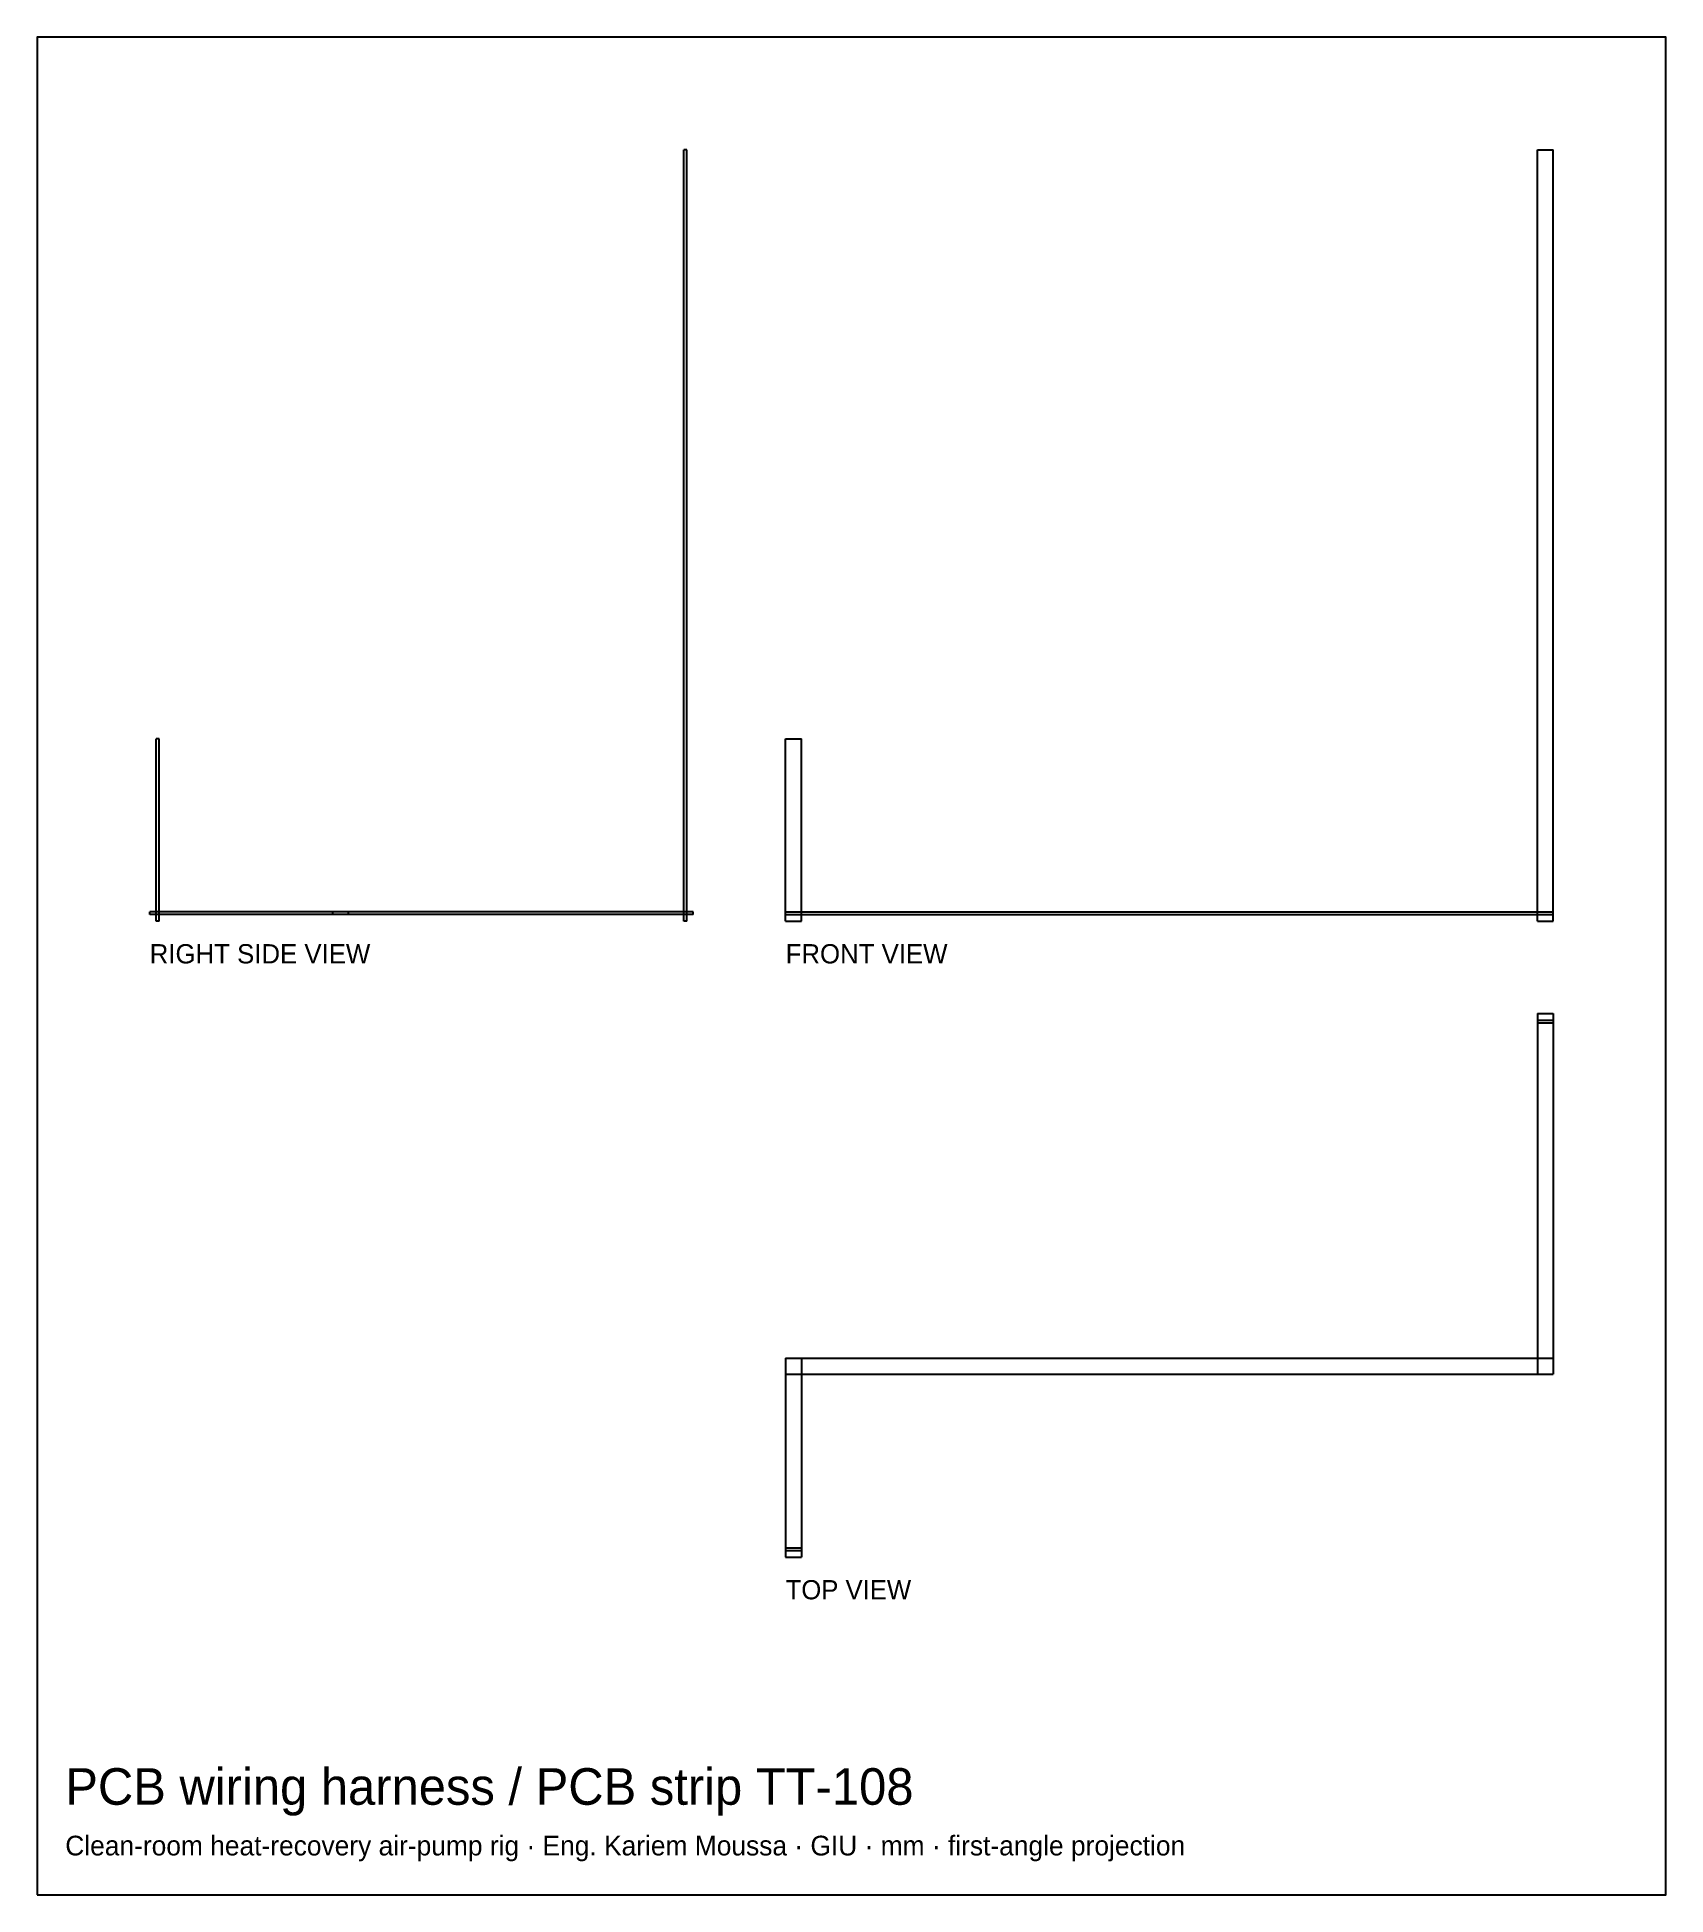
# Model space of a CAD drawing. Header units: millimetres. Extents: x -670 to -101, y -333 to 316.
import ezdxf

# ---------------------------------------------------------------- set-up
doc = ezdxf.new("R2010")
doc.units = ezdxf.units.MM
for name, color, linetype in [('BORDER', 7, 'Continuous'), ('HIDDEN', 8, 'Continuous'), ('TEXT', 5, 'Continuous'), ('VISIBLE', 7, 'Continuous')]:
    doc.layers.add(name, color=color, linetype=linetype)

msp = doc.modelspace()

# ---------------------------------------------------------------- linework, layer by layer
at = {"layer": 'BORDER'}
msp.add_lwpolyline([(-670.162352, -333.298256), (-100.692048, -333.298256), (-100.692048, 316.107952), (-670.162352, 316.107952)], close=True, dxfattribs=at)
at = {"layer": 'HIDDEN'}
for points in [[(-443.0544, 276.75), (-444.0544, 276.75)], [(-444.0544, 7.13), (-444.0544, 276.75)], [(-443.0544, 7.13), (-443.0544, 276.75)], [(-145.55, 276.75), (-140.05, 276.75)], [(-145.55, 7.13), (-145.55, 276.75)], [(-140.05, 7.13), (-140.05, 276.75)], [(-627.5544, 70.85), (-628.5544, 70.85)], [(-628.5544, 7.13), (-628.5544, 70.85)], [(-627.5544, 7.13), (-627.5544, 70.85)], [(-408.45, 70.85), (-402.95, 70.85)], [(-408.45, 7.13), (-408.45, 70.85)], [(-402.95, 7.13), (-402.95, 70.85)], [(-561.3044, 10.38), (-630.8044, 10.38)], [(-630.8044, 9.38), (-630.8044, 10.38)], [(-561.3044, 9.38), (-630.8044, 9.38)], [(-627.5544, 7.13), (-628.5544, 7.13)], [(-440.8044, 10.38), (-566.8044, 10.38)], [(-566.8044, 9.38), (-566.8044, 10.38)], [(-561.3044, 10.38), (-566.8044, 10.38)], [(-566.8044, 9.38), (-566.8044, 10.38)], [(-561.3044, 10.38), (-566.8044, 10.38)], [(-440.8044, 9.38), (-566.8044, 9.38)], [(-561.3044, 9.38), (-566.8044, 9.38)], [(-561.3044, 9.38), (-566.8044, 9.38)], [(-561.3044, 9.38), (-561.3044, 10.38)], [(-561.3044, 9.38), (-561.3044, 10.38)], [(-561.3044, 9.38), (-561.3044, 10.38)], [(-443.0544, 7.13), (-444.0544, 7.13)], [(-440.8044, 9.38), (-440.8044, 10.38)], [(-408.45, 10.38), (-402.95, 10.38)], [(-408.45, 10.38), (-140.05, 10.38)], [(-408.45, 9.38), (-408.45, 10.38)], [(-408.45, 9.38), (-408.45, 10.38)], [(-408.45, 10.38), (-402.95, 10.38)], [(-408.45, 9.38), (-408.45, 10.38)], [(-408.45, 9.38), (-402.95, 9.38)], [(-408.45, 9.38), (-140.05, 9.38)], [(-408.45, 9.38), (-402.95, 9.38)], [(-408.45, 7.13), (-402.95, 7.13)], [(-402.95, 9.38), (-402.95, 10.38)], [(-145.55, 9.38), (-145.55, 10.38)], [(-145.55, 10.38), (-140.05, 10.38)], [(-145.55, 9.38), (-145.55, 10.38)], [(-145.55, 9.38), (-140.05, 9.38)], [(-145.55, 7.13), (-140.05, 7.13)], [(-140.05, 9.38), (-140.05, 10.38)], [(-140.05, 9.38), (-140.05, 10.38)], [(-145.55, -25.2244), (-140.05, -25.2244)], [(-145.55, -25.2244), (-145.55, -151.2244)], [(-140.05, -25.2244), (-140.05, -151.2244)], [(-145.55, -27.4744), (-140.05, -27.4744)], [(-145.55, -27.4744), (-145.55, -28.4744)], [(-145.55, -28.4744), (-140.05, -28.4744)], [(-140.05, -27.4744), (-140.05, -28.4744)], [(-408.45, -145.7244), (-140.05, -145.7244)], [(-408.45, -145.7244), (-408.45, -151.2244)], [(-408.45, -145.7244), (-402.95, -145.7244)], [(-408.45, -145.7244), (-408.45, -215.2244)], [(-402.95, -145.7244), (-402.95, -215.2244)], [(-140.05, -145.7244), (-140.05, -151.2244)], [(-408.45, -151.2244), (-140.05, -151.2244)], [(-145.55, -151.2244), (-140.05, -151.2244)], [(-408.45, -211.9744), (-402.95, -211.9744)], [(-408.45, -211.9744), (-408.45, -212.9744)], [(-408.45, -212.9744), (-402.95, -212.9744)], [(-402.95, -211.9744), (-402.95, -212.9744)], [(-408.45, -215.2244), (-402.95, -215.2244)]]:
    msp.add_lwpolyline(points, dxfattribs=at)
at = {"layer": 'VISIBLE'}
for points in [[(-443.0544, 276.75), (-444.0544, 276.75)], [(-444.0544, 7.13), (-444.0544, 276.75)], [(-443.0544, 7.13), (-443.0544, 276.75)], [(-145.55, 276.75), (-140.05, 276.75)], [(-145.55, 10.38), (-145.55, 276.75)], [(-140.05, 7.13), (-140.05, 276.75)], [(-627.5544, 70.85), (-628.5544, 70.85)], [(-628.5544, 7.13), (-628.5544, 70.85)], [(-627.5544, 7.13), (-627.5544, 70.85)], [(-408.45, 70.85), (-402.95, 70.85)], [(-408.45, 7.13), (-408.45, 70.85)], [(-402.95, 7.13), (-402.95, 70.85)], [(-566.8044, 10.38), (-630.8044, 10.38)], [(-630.8044, 9.38), (-630.8044, 10.38)], [(-566.8044, 9.38), (-630.8044, 9.38)], [(-627.5544, 7.13), (-628.5544, 7.13)], [(-440.8044, 10.38), (-566.8044, 10.38)], [(-566.8044, 9.38), (-566.8044, 10.38)], [(-561.3044, 10.38), (-566.8044, 10.38)], [(-566.8044, 9.38), (-566.8044, 10.38)], [(-440.8044, 9.38), (-566.8044, 9.38)], [(-561.3044, 9.38), (-566.8044, 9.38)], [(-561.3044, 9.38), (-561.3044, 10.38)], [(-443.0544, 7.13), (-444.0544, 7.13)], [(-440.8044, 9.38), (-440.8044, 10.38)], [(-408.45, 10.38), (-402.95, 10.38)], [(-408.45, 9.38), (-408.45, 10.38)], [(-408.45, 9.38), (-402.95, 9.38)], [(-408.45, 7.13), (-402.95, 7.13)], [(-402.95, 10.38), (-140.05, 10.38)], [(-402.95, 9.38), (-402.95, 10.38)], [(-402.95, 9.38), (-140.05, 9.38)], [(-145.55, 10.38), (-140.05, 10.38)], [(-145.55, 9.38), (-145.55, 10.38)], [(-145.55, 7.13), (-145.55, 9.38)], [(-145.55, 9.38), (-140.05, 9.38)], [(-145.55, 7.13), (-140.05, 7.13)], [(-140.05, 9.38), (-140.05, 10.38)], [(-140.05, 9.38), (-140.05, 10.38)], [(-145.55, -25.2244), (-140.05, -25.2244)], [(-145.55, -25.2244), (-145.55, -151.2244)], [(-140.05, -25.2244), (-140.05, -151.2244)], [(-145.55, -27.4744), (-140.05, -27.4744)], [(-145.55, -27.4744), (-145.55, -28.4744)], [(-145.55, -28.4744), (-140.05, -28.4744)], [(-140.05, -27.4744), (-140.05, -28.4744)], [(-408.45, -145.7244), (-140.05, -145.7244)], [(-408.45, -145.7244), (-408.45, -151.2244)], [(-408.45, -145.7244), (-402.95, -145.7244)], [(-408.45, -145.7244), (-408.45, -215.2244)], [(-402.95, -145.7244), (-402.95, -215.2244)], [(-140.05, -145.7244), (-140.05, -151.2244)], [(-408.45, -151.2244), (-140.05, -151.2244)], [(-145.55, -151.2244), (-140.05, -151.2244)], [(-408.45, -211.9744), (-402.95, -211.9744)], [(-408.45, -211.9744), (-408.45, -212.9744)], [(-408.45, -212.9744), (-402.95, -212.9744)], [(-402.95, -211.9744), (-402.95, -212.9744)], [(-408.45, -215.2244), (-402.95, -215.2244)]]:
    msp.add_lwpolyline(points, dxfattribs=at)

# ---------------------------------------------------------------- texts
at = {"layer": 'TEXT'}
for s, height, p in [('RIGHT SIDE VIEW', 6.7405, (-630.8044, -7.6991)), ('FRONT VIEW', 6.7405, (-408.45, -7.6991)), ('TOP VIEW', 6.71, (-408.45, -229.9864)), ('PCB wiring harness / PCB strip TT-108', 12.7913344, (-660.322864, -301.811894)), ('Clean-room heat-recovery air-pump rig · Eng. Kariem Moussa · GIU · mm · first-angle projection', 6.8876416, (-660.322864, -319.522973))]:
    msp.add_text(s, height=height, dxfattribs=at).set_placement(p)

doc.saveas('drawing.dxf')
